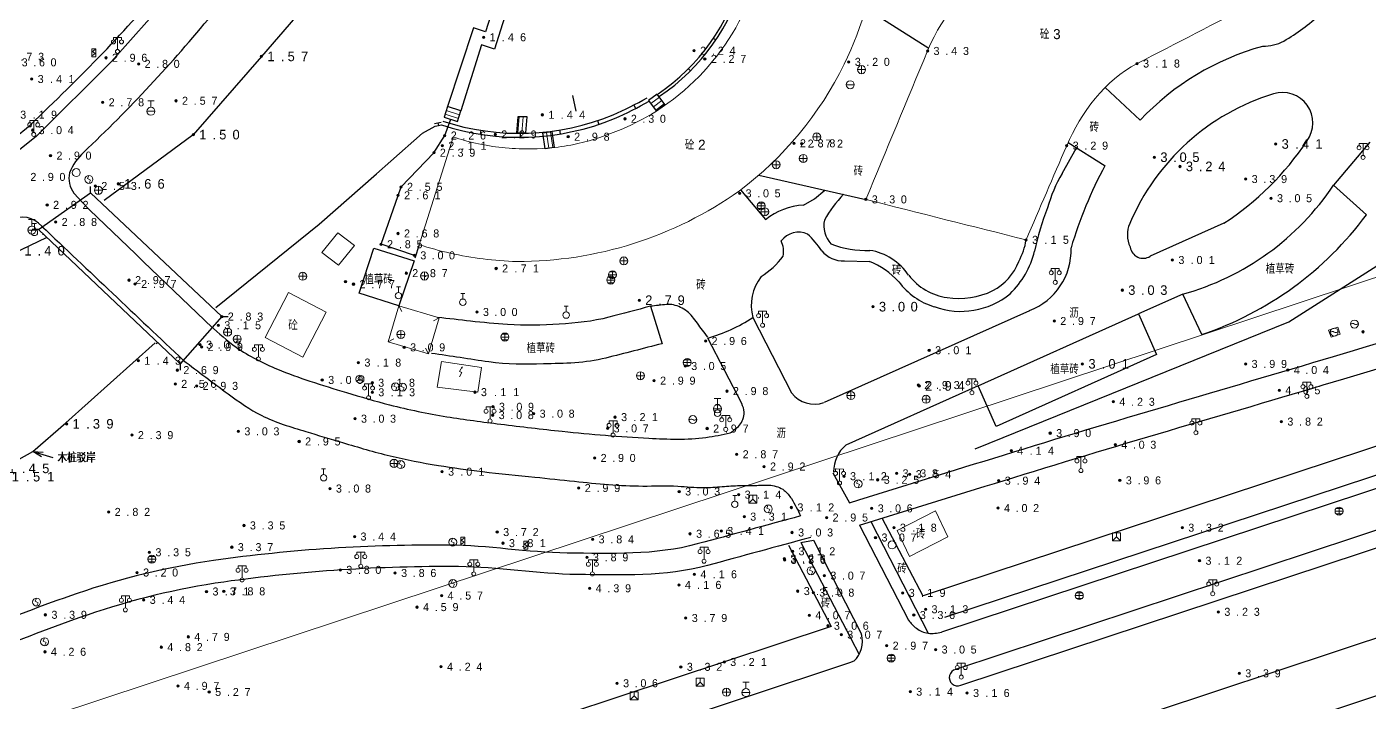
# Model space of a CAD drawing. Header units: metres. Extents: x 342272 to 345188, y 671156 to 672490.
# Drawn here: x 344276.7 to 344444.4, y 671463.9 to 671548.3 of the extents above; entities that cross this region are included whole.
import ezdxf
from ezdxf.enums import TextEntityAlignment as Align

# ---------------------------------------------------------------- set-up
doc = ezdxf.new("R2010")
doc.units = ezdxf.units.M
doc.header["$LTSCALE"] = 0.5
doc.header["$MEASUREMENT"] = 0
doc.layers.add('00-地形', color=251, linetype='Continuous')
doc.layers.add('00-现状标高', color=2, linetype='Continuous', lineweight=0, plot=False)
doc.layers.add('地块线', color=7, linetype='Continuous', lineweight=0, plot=False)
for name, color, linetype, lineweight in [('公共设施纪念物', 8, 'Continuous', 0), ('普通房屋', 8, 'Continuous', 0), ('通讯及其他管线设施', 252, 'Continuous', 0)]:
    doc.layers.add(name, color=color, linetype=linetype, lineweight=lineweight)
doc.styles.add('正等线体2.0', font='MCS_Chinese1.shx', dxfattribs={"height": 2, "bigfont": 'MCS_Chinese1big.shx'})
doc.styles.add('正等线体2.4', font='MCS_Chinese1.shx', dxfattribs={"height": 2.4, "bigfont": 'MCS_Chinese1big.shx'})
doc.styles.add('细等线体2.5', font='MCS_Chinese1.shx', dxfattribs={"height": 2.5, "bigfont": 'MCS_Chinese1big.shx'})

# ---------------------------------------------------------------- blocks, each defined once
blk = doc.blocks.new('155210_1')
at = {"layer": '公共设施纪念物', "lineweight": 0}
for p, q in [((-1, 2.9), (-1, 3.5)), ((-1, 3.5), (1, 3.5)), ((0, 0.5), (0, 3.5)), ((1, 3.5), (1, 2.9))]:
    blk.add_line(p, q, dxfattribs=at)
for centre in [(-1, 2.4), (0, 0), (1, 2.4)]:
    blk.add_circle(centre, 0.5, dxfattribs=at)
blk = doc.blocks.new('174400')
at = {"layer": '通讯及其他管线设施', "lineweight": 0}
blk.add_circle((0, 0), 1, dxfattribs=at)
for centre, start, end in [((-0.43, -0.55), 52.0967, 144.3058), ((0.43, 0.55), 232.0967, 324.3058)]:
    blk.add_arc(centre, 0.694, start, end, dxfattribs=at)
blk = doc.blocks.new('174201')
at = {"layer": '通讯及其他管线设施', "linetype": 'Continuous', "lineweight": 0}
for p, q in [((-1, 0), (1, 0)), ((-0.7, 0.7), (0.7, 0.7)), ((0, -1), (0, 1)), ((-0.7, -0.7), (0.7, -0.7))]:
    blk.add_line(p, q, dxfattribs=at)
blk.add_circle((0, 0), 1, dxfattribs=at)
blk = doc.blocks.new('174700')
at = {"layer": '通讯及其他管线设施', "linetype": 'Continuous', "lineweight": 0}
for p, q in [((0, 1), (-0.38, 0.18)), ((-0.38, 0.18), (0.38, -0.18)), ((0, -1), (0.38, -0.18))]:
    blk.add_line(p, q, dxfattribs=at)
blk.add_circle((0, 0), 1, dxfattribs=at)
blk = doc.blocks.new('174601')
at = {"layer": '通讯及其他管线设施', "lineweight": 0}
for q in [(-0.87, -0.5), (0, 1), (0.87, -0.5)]:
    blk.add_line((0, 0), q, dxfattribs=at)
blk.add_circle((0, 0), 1, dxfattribs=at)
blk = doc.blocks.new('175200')
at = {"layer": '通讯及其他管线设施', "lineweight": 0}
for p, q in [((-1, 0), (1, 0)), ((-0.8, 2.6), (0.8, 2.6)), ((0, 1), (0, 2.6))]:
    blk.add_line(p, q, dxfattribs=at)
blk.add_circle((0, 0), 1, dxfattribs=at)
blk = doc.blocks.new('174100')
at = {"layer": '通讯及其他管线设施', "lineweight": 0}
blk.add_line((-1, 0), (1, 0), dxfattribs=at)
blk.add_circle((0, 0), 1, dxfattribs=at)
blk = doc.blocks.new('175300')
at = {"layer": '通讯及其他管线设施', "lineweight": 0}
for p, q in [((-0.5, 2.2), (0.5, 2.2)), ((0, 0.8), (0, 2.2))]:
    blk.add_line(p, q, dxfattribs=at)
blk.add_circle((0, 0), 0.8, dxfattribs=at)
blk = doc.blocks.new('174200')
at = {"layer": '通讯及其他管线设施', "lineweight": 0}
for p, q in [((-1, 0), (1, 0)), ((0, 1), (0, -1))]:
    blk.add_line(p, q, dxfattribs=at)
blk.add_circle((0, 0), 1, dxfattribs=at)
blk = doc.blocks.new('174900')
at = {"layer": '通讯及其他管线设施', "lineweight": 0}
blk.add_circle((0, 0), 1, dxfattribs=at)
blk = doc.blocks.new('174602')
at = {"layer": '通讯及其他管线设施', "lineweight": 0}
for p, q in [((-1, 1), (-1, -1)), ((1, 1), (-1, 1)), ((-1, -1), (0, 0)), ((0, 0), (0, 1)), ((0, 0), (1, -1)), ((1, -1), (1, 1)), ((-1, -1), (1, -1))]:
    blk.add_line(p, q, dxfattribs=at)
blk = doc.blocks.new('213400_1')
at = {"layer": '00-现状标高', "linetype": 'Continuous', "lineweight": 0}
h = blk.add_hatch(color=256, dxfattribs=at)
edge = h.paths.add_edge_path()
edge.add_arc((0, 0), 0.3, 0, 360)
blk.add_circle((0, 0), 0.3, dxfattribs=at)

msp = doc.modelspace()

# ---------------------------------------------------------------- linework, layer by layer
at = {"layer": '00-地形', "lineweight": -3}
for p, q in [((344341.12, 671564.7), (344335.14, 671545.47)), ((344337.72, 671559.2), (344333.99, 671547.65)), ((344287.28, 671543.94), (344295, 671552.6)), ((344312.86, 671552.47), (344306, 671544.56)), ((344383.27, 671549.48), (344389.36, 671545.59)), ((344332.51, 671548.13), (344329.25, 671538.31)), ((344333.99, 671547.65), (344332.51, 671548.13)), ((344333.5, 671546.02), (344330.91, 671537.76)), ((344335.14, 671545.47), (344333.5, 671546.02)), ((344362.48, 671546.82), (344362.78, 671546.62)), ((344277.9, 671534.59), (344287.28, 671543.94)), ((344306, 671544.56), (344297.49, 671534.79)), ((344359.35, 671543.02), (344359.6, 671542.76)), ((344584.11, 671541.82), (344388.69, 671477.18)), ((344411.4, 671540.68), (344415.78, 671536.61)), ((344344.88, 671539.7), (344345.3, 671537.72)), ((344355.44, 671539.87), (344354.37, 671539.07)), ((344354.37, 671539.07), (344355.34, 671537.77)), ((344356.4, 671538.56), (344355.44, 671539.87)), ((344329.25, 671538.31), (344328.83, 671536.99)), ((344330.91, 671537.76), (344329.25, 671538.31)), ((344330.49, 671536.44), (344330.91, 671537.76)), ((344349.94, 671537.28), (344349.93, 671537.28)), ((344352.52, 671538.5), (344352.75, 671538.06)), ((344355.34, 671537.77), (344356.4, 671538.56)), ((344585.11, 671538.34), (344391.33, 671474.48)), ((344271.68, 671531.56), (344277.12, 671535.99)), ((344326.13, 671534.98), (344327.73, 671535.85)), ((344328.04, 671536.29), (344328.11, 671535.94)), ((344328.83, 671536.99), (344330.49, 671536.44)), ((344328.91, 671534.68), (344329.66, 671536.72)), ((344338.05, 671537.02), (344337.87, 671535.02)), ((344339.2, 671537.02), (344338.05, 671537.02)), ((344339.02, 671535.01), (344339.2, 671537.02)), ((344348, 671536.56), (344348.16, 671536.08)), ((344585.03, 671536.79), (344390.97, 671472.66)), ((344277.9, 671534.59), (344272.72, 671530.46)), ((344297.49, 671534.79), (344286.38, 671526.58)), ((344322.17, 671531.48), (344326.13, 671534.98)), ((344327.55, 671532.54), (344328.91, 671534.68)), ((344333.43, 671535.34), (344333.35, 671534.85)), ((344337.87, 671535.02), (344339.02, 671535.01)), ((344338.33, 671534.97), (344338.33, 671534.47)), ((344341.15, 671535.01), (344342.27, 671535.18)), ((344341.44, 671533.04), (344341.15, 671535.01)), ((344342.27, 671535.18), (344342.56, 671533.2)), ((344343.23, 671535.38), (344343.31, 671534.88)), ((344406.78, 671533.81), (344411.39, 671530.91)), ((344444.49, 671533.85), (344439.94, 671528.49)), ((344323.45, 671528.27), (344327.55, 671532.54)), ((344342.56, 671533.2), (344341.44, 671533.04)), ((344406.03, 671529.93), (344407.81, 671533.16)), ((344320.4, 671529.91), (344322.17, 671531.48)), ((344313.23, 671523.63), (344320.4, 671529.91)), ((344368.15, 671529.75), (344381.51, 671526.7)), ((344278.18, 671522.96), (344284.66, 671527.52)), ((344284.31, 671525.61), (344282.59, 671527.48)), ((344284.66, 671527.52), (344284.64, 671528.32)), ((344284.66, 671527.52), (344301.06, 671512.07)), ((344320.96, 671521.11), (344323.08, 671527.21)), ((344323.08, 671527.21), (344323.45, 671528.27)), ((344365.87, 671527.89), (344368.98, 671524.18)), ((344375.08, 671526.76), (344376.38, 671527.87)), ((344439.94, 671528.49), (344444.06, 671524.79)), ((344373.74, 671525.99), (344375.08, 671526.76)), ((344426.24, 671523.75), (344417.04, 671519.61)), ((344278.18, 671522.96), (344277.38, 671522.94)), ((344295.84, 671506.15), (344278.18, 671522.96)), ((344300.33, 671513.21), (344313.23, 671523.63)), ((344279.1, 671521.92), (344266.13, 671515.71)), ((344318.2, 671514.98), (344320.05, 671520.63)), ((344320.05, 671520.63), (344325.07, 671519.04)), ((344325.11, 671519.71), (344320.96, 671521.11)), ((344325.73, 671521.04), (344325.16, 671519.35)), ((344434.34, 671511.42), (344449.24, 671520.88)), ((344325.07, 671519.04), (344323.16, 671513.4)), ((344378.83, 671519.02), (344381.95, 671518.96)), ((344323.16, 671513.4), (344318.2, 671514.98)), ((344421.09, 671514.87), (344415.58, 671512.42)), ((344423.47, 671509.84), (344421.09, 671514.87)), ((344301.06, 671512.07), (344295.84, 671506.15)), ((344301.06, 671512.07), (344301.86, 671512.09)), ((344354.6, 671513.36), (344356.05, 671508.68)), ((344401.95, 671512.81), (344376.29, 671501.33)), ((344395.54, 671503.42), (344415.58, 671512.42)), ((344415.58, 671512.42), (344417.84, 671507.35)), ((344367.38, 671511.97), (344372.24, 671502.53)), ((344395.17, 671495.55), (344434.34, 671511.42)), ((344281.59, 671498.82), (344292.74, 671508.8)), ((344366.02, 671501.21), (344361.78, 671509.38)), ((344417.84, 671507.35), (344397.79, 671498.33)), ((344295.84, 671506.15), (344295.86, 671505.36)), ((344395.54, 671503.42), (344379.02, 671496.02)), ((344397.79, 671498.33), (344395.54, 671503.42)), ((344277.45, 671495.21), (344281.59, 671498.82)), ((344269.4, 671413.71), (344519.34, 671496.45)), ((344476.88, 671495.83), (344392.73, 671467.99)), ((344273.65, 671493.11), (344277.45, 671495.21)), ((344277.45, 671495.21), (344279.97, 671494.46)), ((344278.55, 671494.55), (344277.45, 671495.21)), ((344277.45, 671495.21), (344278.73, 671495.15)), ((344393.36, 671466.02), (344477.28, 671493.79)), ((344377.37, 671492.57), (344379.45, 671488.82)), ((344379.45, 671488.82), (344379.45, 671488.82)), ((344388.66, 671477.16), (344383.56, 671486.9)), ((344380.74, 671486.03), (344386.84, 671474.14)), ((344382.14, 671486.46), (344389.29, 671472.52)), ((344371.85, 671483.52), (344377.16, 671473.38)), ((344373.4, 671483.84), (344374.96, 671484.16)), ((344373.4, 671483.84), (344380.66, 671469.88)), ((344374.96, 671484.16), (344380.97, 671472.42)), ((344499.12, 671482.52), (344270.29, 671406.85)), ((344377.16, 671473.37), (344243.75, 671429.2)), ((344379.47, 671468.82), (344243.74, 671423.89)), ((344380.03, 671469.03), (344379.47, 671468.82))]:
    msp.add_line(p, q, dxfattribs=at)
for centre, radius, start, end in [((344341.08, 671561.27), 25.82, 304.0914, 344.9547), ((344341.08, 671561.27), 26.18, 304.0914, 344.9547), ((344161.84, 671662.45), 178.14, 313.2081, 320.756), ((344418.7, 671571.54), 29.23, 300.9536, 312.0774), ((344439.91, 671513.88), 33.14, 105.4488, 136.7137), ((344431.11, 671551.45), 5.62, 269.6685, 297.8104), ((344334.23, 671573.68), 39.65, 293.3287, 300.2011), ((344334.23, 671573.68), 40.15, 293.3287, 300.2011), ((344440.85, 671512.52), 28.64, 107.1186, 157.0359), ((344433.54, 671536.25), 3.81, 323.6774, 107.1503), ((344338.22, 671565.81), 30.85, 251.9362, 292.3263), ((344338.22, 671565.81), 31.35, 251.9362, 292.3263), ((344406.58, 671554.02), 36.1, 303.0002, 326.2978), ((344288.53, 671527.46), 6.98, 132.4791, 158.3909), ((344459.8, 671504.91), 54.96, 151.7619, 163.3587), ((344285.2, 671529.38), 3.24, 168.418, 216.0422), ((344421.03, 671521.05), 17.43, 149.3642, 164.7277), ((344391.11, 671515.74), 16.98, 136.9008, 150.4237), ((344412.29, 671546.91), 33.22, 285.3533, 326.3367), ((344374.09, 671517.89), 8.1, 92.4646, 129.1309), ((344436.67, 671513), 34.84, 158.724, 167.9991), ((344276.09, 671521.2), 3.29, 41.4284, 115.8744), ((344379.56, 671523.42), 3.3, 167.6519, 223.2639), ((344410.01, 671550.02), 42.38, 288.5239, 323.4584), ((344373.12, 671519.91), 2.71, 65.7702, 143.3971), ((344364.6, 671512.42), 13.86, 34.6466, 45.9651), ((344417.66, 671522.29), 3.48, 156.1545, 206.0195), ((344367.79, 671520.12), 3.45, 351.4515, 23.9719), ((344381.47, 671532.01), 11.68, 248.303, 272.6368), ((344393.28, 671523), 8.37, 331.2202, 350.7414), ((344399.09, 671520.35), 8.06, 290.7947, 2.0845), ((344416.16, 671520.99), 1.64, 188.2131, 302.4583), ((344362.53, 671526.29), 10.94, 302.5622, 322.3915), ((344378.69, 671522.47), 3.45, 218.9463, 272.3595), ((344377.98, 671509.29), 10.46, 43.0177, 67.6589), ((344380.88, 671513.23), 7.2, 33.8238, 80.9694), ((344394.32, 671521.28), 6.7, 297.1425, 339.8223), ((344391.7, 671522.98), 11.24, 314.1961, 345.8899), ((344373.19, 671513.44), 5.99, 142.7621, 194.2038), ((344392.74, 671521.83), 7.46, 218.0352, 261.6911), ((344392.51, 671521.5), 8.55, 216.3942, 253.3821), ((344393.39, 671522.37), 9.65, 249.8247, 309.5177), ((344393.12, 671524.17), 9.83, 261.4488, 295.681), ((344356.11, 671529.03), 20.45, 286.0752, 303.4351), ((344375.1, 671504.75), 3.62, 217.7979, 289.1038), ((344381.77, 671492.72), 4.29, 129.8202, 180.5804), ((344377.53, 671471.55), 3.55, 314.679, 14.1353), ((344392.98, 671466.99), 1.04, 103.7544, 291.3053)]:
    msp.add_arc(centre, radius, start, end, dxfattribs=at)
at = {"layer": '00-地形', "lineweight": -3, "extrusion": (0, 0, -1)}
for radius in [6.26, 5.91]:
    msp.add_arc((-344329.31, 671530.15), radius, 74.5065, 82.1317, dxfattribs=at)
at = {"layer": '00-地形', "lineweight": -3}
for points in [[(344277.12, 671535.99), (344286.19, 671544.98), (344294.28, 671554.16), (344297.18, 671558.22), (344300.24, 671564.15)], [(344284.31, 671525.61), (344299.64, 671510.91)], [(344278.55, 671523.37), (344296.28, 671506.59)], [(344278.68, 671522.34), (344278.72, 671522.36), (344278.75, 671522.37), (344278.78, 671522.39)], [(344299.64, 671510.91), (344302.86, 671508.25), (344308.02, 671505.5), (344312.07, 671504.01), (344316.62, 671502.59), (344322.02, 671501.05), (344329.15, 671499.57), (344335.9, 671498.64), (344343.59, 671497.75), (344354.41, 671496.88), (344361.54, 671496.98), (344364.57, 671497.54)], [(344293.05, 671508.81), (344292.99, 671508.76), (344292.93, 671508.72), (344292.87, 671508.68)], [(344296.28, 671506.59), (344301.85, 671502.42), (344306.04, 671499.72), (344311.55, 671497.72), (344316.14, 671496.33), (344322.1, 671494.68), (344328.11, 671493.48), (344333.62, 671492.71), (344340.18, 671492.02), (344345.12, 671491.5), (344353.65, 671490.91), (344358.04, 671490.89), (344361.21, 671490.71), (344363.57, 671490.84), (344365.76, 671490.97), (344367.89, 671490.99), (344369.63, 671491), (344371.31, 671490.37), (344372.21, 671489.33), (344373.35, 671487.17)], [(344364.57, 671497.54), (344365.71, 671498.49), (344366.16, 671499.23), (344366.32, 671500.13), (344366.02, 671501.21)], [(344386.84, 671474.14), (344387.83, 671473.14), (344389.29, 671472.52), (344390.97, 671472.66)]]:
    msp.add_spline(points, degree=3, dxfattribs=at)
for points, knots in [([(344379.45, 671488.82), (344385.87, 671490.8), (344392.29, 671492.79), (344398.71, 671494.78), (344412.41, 671499.02), (344426.19, 671502.98), (344439.93, 671507.09), (344453.17, 671511.06), (344466.39, 671515.09), (344479.62, 671519.1), (344483.55, 671520.3), (344487.65, 671521.2), (344491.26, 671523.17), (344491.27, 671523.18), (344491.28, 671523.18), (344491.29, 671523.19)], [0, 0, 0, 0, 0.172334, 0.172334, 0.172334, 0.539967, 0.539967, 0.539967, 0.894317, 0.894317, 0.894317, 0.999678, 0.999678, 0.999678, 1, 1, 1, 1]), ([(344380.74, 671486.03), (344387.16, 671488.02), (344393.59, 671490), (344400.01, 671491.99), (344413.7, 671496.24), (344427.49, 671500.19), (344441.23, 671504.3), (344454.47, 671508.27), (344467.81, 671511.9), (344480.91, 671516.31), (344484.39, 671517.48), (344487.86, 671518.65), (344491.33, 671519.82)], [0, 0, 0, 0, 0.174383, 0.174383, 0.174383, 0.546386, 0.546386, 0.546386, 0.904947, 0.904947, 0.904947, 1, 1, 1, 1]), ([(344354.6, 671513.36), (344352.87, 671512.9), (344351.13, 671512.44), (344349.4, 671511.99), (344347.39, 671511.45), (344345.3, 671511.27), (344343.22, 671511.13), (344341.07, 671510.98), (344338.91, 671510.91), (344336.76, 671511.07), (344335.22, 671511.19), (344333.68, 671511.32), (344332.14, 671511.5), (344330.77, 671511.65), (344329.39, 671511.81), (344328.02, 671511.97)], [0, 0, 0, 0, 0.200452, 0.200452, 0.200452, 0.432502, 0.432502, 0.432502, 0.672896, 0.672896, 0.672896, 0.84584, 0.84584, 0.84584, 1, 1, 1, 1]), ([(344361.78, 671509.5), (344361.56, 671509.8), (344361.34, 671510.09), (344361.11, 671510.39), (344360.69, 671510.95), (344360.27, 671511.51), (344359.84, 671512.06), (344359.46, 671512.56), (344358.97, 671512.93), (344358.36, 671513.22), (344357.78, 671513.49), (344357.2, 671513.64), (344356.6, 671513.58), (344355.94, 671513.51), (344355.27, 671513.43), (344354.6, 671513.36)], [0, 0, 0, 0, 0.125557, 0.125557, 0.125557, 0.361197, 0.361197, 0.361197, 0.572256, 0.572256, 0.572256, 0.77398, 0.77398, 0.77398, 1, 1, 1, 1]), ([(344356.05, 671508.68), (344353.71, 671508.08), (344351.37, 671507.49), (344349.03, 671506.89), (344346.5, 671506.25), (344343.84, 671506.21), (344341.24, 671506.16), (344338.97, 671506.12), (344336.66, 671506.06), (344334.41, 671506.4), (344332.03, 671506.76), (344329.65, 671507.12), (344327.26, 671507.48)], [0, 0, 0, 0, 0.248711, 0.248711, 0.248711, 0.517332, 0.517332, 0.517332, 0.751993, 0.751993, 0.751993, 1, 1, 1, 1]), ([(344373.35, 671487.17), (344369.05, 671486), (344364.75, 671484.83), (344360.45, 671483.67), (344355.21, 671482.24), (344349.62, 671482.48), (344344.21, 671482.54), (344339.26, 671482.6), (344334.31, 671483.49), (344329.37, 671483.53), (344319.59, 671483.6), (344309.81, 671483), (344300.03, 671481.6), (344294.2, 671480.77), (344288.57, 671479.4), (344282.98, 671477.48), (344274.35, 671474.52), (344266.12, 671471.08), (344258.1, 671466.81), (344254.52, 671464.9), (344251.08, 671462.87), (344247.74, 671460.59), (344243.99, 671458.04), (344240.36, 671455.37), (344236.86, 671452.51), (344233.38, 671449.66), (344230.36, 671446.28), (344226.86, 671443.45), (344220.49, 671438.32), (344213.88, 671433.54), (344207.04, 671429.02), (344204.37, 671427.25), (344201.67, 671425.56), (344198.85, 671424.05), (344192.69, 671420.73), (344186.5, 671417.52), (344180.08, 671414.81), (344178.33, 671414.08), (344176.59, 671413.34), (344174.84, 671412.61)], [0, 0, 0, 0, 0.061215, 0.061215, 0.061215, 0.135774, 0.135774, 0.135774, 0.203894, 0.203894, 0.203894, 0.338512, 0.338512, 0.338512, 0.418861, 0.418861, 0.418861, 0.542839, 0.542839, 0.542839, 0.598164, 0.598164, 0.598164, 0.660228, 0.660228, 0.660228, 0.722024, 0.722024, 0.722024, 0.8343, 0.8343, 0.8343, 0.87819, 0.87819, 0.87819, 0.973999, 0.973999, 0.973999, 1, 1, 1, 1]), ([(344374.62, 671484.49), (344370.32, 671483.32), (344366.02, 671482.15), (344361.72, 671480.98), (344356.48, 671479.55), (344350.89, 671479.79), (344345.48, 671479.86), (344340.53, 671479.91), (344335.58, 671480.8), (344330.64, 671480.84), (344320.86, 671480.92), (344311.08, 671480.31), (344301.3, 671478.92), (344295.47, 671478.09), (344289.84, 671476.71), (344284.25, 671474.79), (344275.62, 671471.83), (344267.39, 671468.4), (344259.37, 671464.12), (344255.79, 671462.22), (344252.35, 671460.18), (344249.01, 671457.91), (344245.26, 671455.35), (344241.64, 671452.68), (344238.13, 671449.82), (344234.65, 671446.97), (344231.64, 671443.59), (344228.13, 671440.77), (344221.76, 671435.63), (344215.15, 671430.85), (344208.31, 671426.33), (344205.64, 671424.57), (344202.94, 671422.88), (344200.12, 671421.36), (344193.96, 671418.05), (344187.77, 671414.84), (344181.35, 671412.13), (344179.6, 671411.39), (344177.86, 671410.65), (344176.12, 671409.92)], [0, 0, 0, 0, 0.061215, 0.061215, 0.061215, 0.135774, 0.135774, 0.135774, 0.203894, 0.203894, 0.203894, 0.338512, 0.338512, 0.338512, 0.418861, 0.418861, 0.418861, 0.542839, 0.542839, 0.542839, 0.598164, 0.598164, 0.598164, 0.660228, 0.660228, 0.660228, 0.722024, 0.722024, 0.722024, 0.8343, 0.8343, 0.8343, 0.87819, 0.87819, 0.87819, 0.973999, 0.973999, 0.973999, 1, 1, 1, 1])]:
    msp.add_open_spline(points, degree=3, knots=knots, dxfattribs=at)
at = {"layer": '公共设施纪念物', "lineweight": 0}
for p, q in [((344377.73, 671492.96), (344377.73, 671493.04)), ((344377.73, 671493.04), (344377.8, 671493.04)), ((344377.73, 671492.74), (344377.73, 671492.96)), ((344377.8, 671493.04), (344378.73, 671493.03)), ((344378.22, 671491.53), (344378.23, 671493.03)), ((344378.73, 671493.03), (344378.73, 671492.73))]:
    msp.add_line(p, q, dxfattribs=at)
for centre in [(344377.73, 671492.49), (344378.73, 671492.48), (344378.22, 671491.28)]:
    msp.add_circle(centre, 0.25, dxfattribs=at)
at = {"layer": '地块线', "lineweight": 0}
msp.add_line((343966.51, 671358.56), (344608.88, 671571.12), dxfattribs=at)
at = {"layer": '普通房屋', "lineweight": 0}
for p, q in [((344354.37, 671539.07), (344355.34, 671537.77)), ((344354.67, 671538.67), (344355.74, 671539.46)), ((344354.97, 671538.27), (344356.03, 671539.06)), ((344356.4, 671538.56), (344355.44, 671539.87)), ((344329.25, 671538.31), (344328.83, 671536.99)), ((344328.95, 671537.36), (344330.61, 671536.8)), ((344329.1, 671537.83), (344330.76, 671537.28)), ((344330.49, 671536.44), (344330.91, 671537.76)), ((344355.26, 671537.87), (344356.33, 671538.66)), ((344355.34, 671537.77), (344356.4, 671538.56)), ((344328.83, 671536.99), (344330.49, 671536.44)), ((344338.05, 671537.02), (344337.87, 671535.02)), ((344338.2, 671537.02), (344338.02, 671535.01)), ((344339.2, 671537.02), (344338.05, 671537.02)), ((344338.7, 671537.02), (344338.52, 671535.01)), ((344337.87, 671535.02), (344339.02, 671535.01)), ((344341.15, 671535.01), (344342.27, 671535.18)), ((344341.64, 671535.08), (344341.93, 671533.11)), ((344342.14, 671535.16), (344342.43, 671533.19)), ((344342.27, 671535.18), (344342.56, 671533.2)), ((344342.56, 671533.2), (344341.44, 671533.04)), ((344323.16, 671513.4), (344323.54, 671512.7)), ((344328.2, 671511.92), (344327.5, 671511.53)), ((344321.84, 671508.9), (344322.54, 671509.28)), ((344326.88, 671507.42), (344326.5, 671508.12))]:
    msp.add_line(p, q, dxfattribs=at)
at = {"layer": '普通房屋', "lineweight": 0, "flags": 128}
for points in [[(344369.09, 671560.23, -0.231353), (344355.36, 671537.74)], [(344355.36, 671537.74, -0.085891), (344344.86, 671533.53), (344344.65, 671533.49), (344344.29, 671533.43), (344343.87, 671533.36), (344343.45, 671533.3), (344343.07, 671533.25), (344342.64, 671533.2), (344342.11, 671533.15), (344341.66, 671533.11), (344341.06, 671533.07), (344340.45, 671533.04), (344339.79, 671533.02), (344339.14, 671533.01), (344338.64, 671533.02), (344338.2, 671533.03), (344337.75, 671533.05), (344337.33, 671533.08), (344336.97, 671533.1), (344336.47, 671533.15), (344336.11, 671533.18), (344335.68, 671533.23), (344335.26, 671533.28), (344334.93, 671533.33), (344334.51, 671533.4), (344334.08, 671533.47), (344333.58, 671533.56), (344333.14, 671533.65), (344332.76, 671533.73), (344332.33, 671533.83), (344331.85, 671533.95), (344331.38, 671534.07, -0.012226), (344329.97, 671534.49), (344328.8, 671530.77), (344325.73, 671521.04, 0.022745), (344329.6, 671519.99, 0.047514), (344337.9, 671518.95, 0.15583), (344365.72, 671527.78), (344365.72, 671527.78, 0.117952), (344378.8, 671543.59, 0.090374), (344383.11, 671558.8)]]:
    msp.add_lwpolyline(points, format="xyb", dxfattribs=at)
for points in [[(344317.65, 671520.95), (344315.65, 671518.48), (344313.56, 671520.09), (344315.56, 671522.55), (344317.65, 671520.95)], [(344309.41, 671515.09), (344314.1, 671512.64), (344311.18, 671507), (344306.49, 671509.45), (344309.41, 671515.09)], [(344321.84, 671508.9), (344326.88, 671507.42), (344328.2, 671511.92), (344323.16, 671513.4), (344321.84, 671508.9)], [(344439.32, 671510.38), (344440.46, 671510.76), (344440.76, 671509.89), (344439.62, 671509.51), (344439.32, 671510.38)], [(344390.23, 671487.8), (344385.43, 671485.35), (344386.96, 671482.12), (344391.76, 671484.56), (344390.23, 671487.8)]]:
    msp.add_lwpolyline(points, dxfattribs=at)
at = {"layer": '普通房屋', "lineweight": 0}
msp.add_open_spline([(344381.51, 671526.7), (344388.18, 671525.02), (344394.86, 671523.33), (344401.53, 671521.65), (344403.22, 671525.57), (344404.91, 671529.49), (344406.6, 671533.41), (344408.39, 671537.54), (344411.39, 671541.6), (344415.4, 671543.67), (344420.28, 671546.2), (344425.17, 671548.72), (344430.05, 671551.25), (344429.24, 671553.91), (344428.43, 671556.58), (344427.62, 671559.24), (344429.36, 671559.64), (344431.1, 671560.04), (344432.84, 671560.44), (344432.15, 671564.27), (344431.46, 671568.09), (344430.77, 671571.92), (344427.86, 671571.22), (344424.95, 671570.51), (344422.04, 671569.81), (344418.64, 671568.99), (344415.53, 671567.42), (344412.39, 671565.69), (344403.13, 671560.61), (344393.17, 671554.76), (344389.22, 671545.25), (344386.65, 671539.06), (344384.08, 671532.88), (344381.51, 671526.7)], degree=3, knots=[0, 0, 0, 0, 0.25, 0.25, 0.25, 0.324748, 0.324748, 0.324748, 0.403646, 0.403646, 0.403646, 0.5, 0.5, 0.5, 0.583333, 0.583333, 0.583333, 0.666667, 0.666667, 0.666667, 0.75, 0.75, 0.75, 0.781881, 0.781881, 0.781881, 0.819105, 0.819105, 0.819105, 0.928749, 0.928749, 0.928749, 1, 1, 1, 1], dxfattribs=at)
at = {"layer": '通讯及其他管线设施', "lineweight": 0}
for p, q in [((344284.81, 671544.53), (344284.81, 671545.53)), ((344284.81, 671545.53), (344285.31, 671545.53)), ((344285.31, 671545.53), (344285.31, 671544.53)), ((344285.31, 671544.53), (344284.81, 671544.53)), ((344285.24, 671545.41), (344284.89, 671545.16)), ((344284.89, 671545.16), (344285.24, 671544.91)), ((344285.24, 671544.91), (344284.89, 671544.66)), ((344330.76, 671505.2), (344331.1, 671505.79)), ((344330.74, 671504.55), (344331.05, 671505.07)), ((344330.76, 671505.2), (344331.05, 671505.07)), ((344330.9, 671483.52), (344330.9, 671484.52)), ((344330.9, 671484.52), (344331.4, 671484.52)), ((344331.4, 671483.52), (344330.9, 671483.52)), ((344331.33, 671484.4), (344330.98, 671484.15)), ((344330.98, 671484.15), (344331.33, 671483.9)), ((344331.33, 671483.9), (344330.98, 671483.65)), ((344331.4, 671484.52), (344331.4, 671483.52)), ((344338.79, 671483.02), (344338.79, 671484.02)), ((344338.79, 671484.02), (344339.29, 671484.02)), ((344339.22, 671483.9), (344338.87, 671483.65)), ((344338.87, 671483.65), (344339.22, 671483.4)), ((344339.29, 671484.02), (344339.29, 671483.02)), ((344339.29, 671483.02), (344338.79, 671483.02)), ((344339.22, 671483.4), (344338.87, 671483.15))]:
    msp.add_line(p, q, dxfattribs=at)
at = {"layer": '通讯及其他管线设施', "lineweight": 0, "flags": 128}
msp.add_lwpolyline([(344333.06, 671502.63), (344327.97, 671503.24), (344328.51, 671506.48), (344333.51, 671505.72), (344333.06, 671502.63)], dxfattribs=at)
at = {"layer": '通讯及其他管线设施', "lineweight": 0}
msp.add_solid([(344331.14, 671505.85), (344331.14, 671505.59), (344330.92, 671505.71)], dxfattribs=at)

# ---------------------------------------------------------------- block references
at = {"layer": '00-现状标高', "lineweight": 0, "xscale": 0.5, "yscale": 0.5, "zscale": 0.5}
for p in [(344333.76, 671546.95), (344286.6, 671544.39), (344306, 671544.56), (344360.06, 671545.27), (344361.4, 671544.25), (344379.38, 671543.88), (344389.22, 671545.25), (344290.67, 671543.63), (344415.4, 671543.67), (344277.31, 671541.74), (344286.18, 671538.83), (344295.34, 671539.02), (344341.11, 671537.27), (344277.43, 671535.35), (344351.41, 671536.77), (344297.49, 671534.79), (344328.91, 671534.68), (344335.22, 671534.81), (344344.33, 671534.53), (344372.53, 671533.72), (344373.49, 671533.68), (344279.66, 671532.17), (344327.55, 671532.54), (344328.6, 671533.41), (344406.6, 671533.41), (344417.55, 671531.97), (344432.7, 671533.63), (344420.74, 671530.82), (344288.12, 671528.65), (344428.96, 671529.24), (344285.26, 671528.38), (344323.08, 671527.21), (344323.45, 671528.27), (344365.74, 671527.46), (344279.24, 671526.02), (344381.51, 671526.7), (344432.13, 671526.85), (344280.3, 671523.88), (344323.07, 671522.45), (344320.96, 671521.11), (344401.53, 671521.65), (344325.11, 671519.71), (344419.81, 671519.13), (344324.1, 671517.49), (344335.33, 671518.08), (344289.48, 671516.62), (344290.23, 671516.14), (344316.51, 671516.43), (344317.51, 671516.12), (344413.54, 671515.37), (344353.2, 671514.11), (344301.06, 671512.07), (344332.93, 671512.64), (344382.4, 671513.3), (344300.62, 671510.98), (344405.05, 671511.52), (344443.62, 671510.17), (344298.34, 671508.56), (344361.49, 671509.01), (344298.53, 671508.26), (344323.84, 671508.22), (344389.42, 671507.86), (344290.62, 671506.55), (344295.51, 671505.38), (344318.13, 671506.32), (344358.95, 671505.89), (344408.57, 671506.16), (344428.95, 671506.15), (344434.23, 671505.39), (344295.24, 671503.66), (344313.6, 671504.15), (344319.85, 671503.8), (344355.06, 671504.06), (344388.06, 671503.51), (344297.92, 671503.41), (344319.86, 671502.61), (344332.68, 671502.63), (344364.16, 671502.76), (344388.17, 671503.4), (344433.17, 671502.86), (344334.93, 671500.81), (344412.43, 671501.43), (344281.67, 671498.67), (344317.7, 671499.31), (344334.9, 671499.76), (344340.01, 671499.94), (344350.19, 671499.51), (344433.42, 671498.95), (344289.83, 671497.27), (344303.13, 671497.73), (344349.26, 671498.1), (344361.69, 671498.09), (344404.54, 671497.51), (344310.72, 671496.47), (344399.67, 671495.31), (344412.67, 671496.06), (344347.63, 671494.41), (344365.38, 671494.87), (344328.58, 671492.69), (344368.79, 671493.34), (344378.79, 671492.13), (344385.35, 671492.5), (344387, 671492.38), (344314.57, 671490.59), (344345.65, 671490.65), (344358.19, 671490.22), (344383, 671491.68), (344398.12, 671491.57), (344413.24, 671491.61), (344365.62, 671489.83), (344286.93, 671487.68), (344366.32, 671487.08), (344372.22, 671488.23), (344376.61, 671486.97), (344382.25, 671488.12), (344398.03, 671488.16), (344303.82, 671485.98), (344335.46, 671485.16), (344363.45, 671485.29), (344372.3, 671485.1), (344385.02, 671485.7), (344421.04, 671485.7), (344317.64, 671484.6), (344336.18, 671483.77), (344347.38, 671484.24), (344359.56, 671484.94), (344382.72, 671484.47), (344292.02, 671482.63), (344302.31, 671483.27), (344346.67, 671482), (344371.34, 671481.84), (344371.36, 671481.68), (344372.35, 671482.75), (344290.48, 671480.1), (344315.86, 671480.43), (344322.71, 671480.04), (344423.19, 671481.57), (344358.16, 671478.55), (344360.1, 671479.88), (344376.33, 671479.71), (344291.31, 671476.68), (344299.15, 671477.73), (344301.31, 671477.75), (344328.51, 671477.22), (344347.01, 671478.13), (344373.01, 671477.78), (344374.95, 671477.59), (344386.12, 671477.56), (344325.45, 671475.78), (344388.97, 671475.52), (344425.55, 671475.19), (344279.03, 671474.82), (344359.02, 671474.42), (344374.45, 671474.76), (344376.77, 671473.45), (344387.51, 671474.8), (344296.87, 671472.07), (344378.44, 671472.33), (344278.96, 671470.2), (344293.5, 671470.78), (344384.11, 671470.96), (344390.23, 671470.48), (344328.44, 671468.34), (344358.4, 671468.32), (344363.82, 671468.93), (344428.16, 671467.51), (344295.58, 671465.94), (344299.48, 671465.18), (344350.44, 671466.28), (344387.06, 671465.22), (344394.16, 671465.05)]:
    msp.add_blockref('213400_1', p, dxfattribs=at)
at = {"layer": '公共设施纪念物', "lineweight": 0, "xscale": 0.5, "yscale": 0.5, "zscale": 0.5}
for p in [(344288.03, 671545.18), (344277.56, 671534.82), (344443.62, 671531.95), (344405.17, 671516.34), (344368.61, 671510.98), (344305.64, 671506.78), (344319.39, 671501.94), (344394.77, 671502.56), (344436.61, 671502.11), (344334.57, 671499.04), (344349.94, 671497.28), (344364.01, 671497.98), (344422.74, 671497.57), (344408.38, 671492.84), (344318.42, 671480.89), (344361.3, 671481.52), (344303.59, 671479.18), (344332.54, 671479.94), (344347.35, 671479.93), (344424.84, 671477.46), (344289.01, 671475.44), (344393.44, 671467.04)]:
    msp.add_blockref('155210_1', p, dxfattribs=at)
at = {"layer": '通讯及其他管线设施', "lineweight": 0, "xscale": 0.5, "yscale": 0.5, "zscale": 0.5}
for name, p in [('174200', (344380.97, 671542.91)), ('174100', (344379.56, 671541.03)), ('175200', (344292.2, 671537.71)), ('174200', (344375.38, 671534.51)), ('174200', (344373.7, 671531.82)), ('174900', (344282.88, 671530.05)), ('174200', (344370.31, 671531.04)), ('174700', (344284.46, 671529.21)), ('174200', (344285.64, 671527.84)), ('174201', (344368.44, 671525.9)), ('174200', (344368.88, 671525.16)), ('175200', (344277.33, 671522.88)), ('175300', (344277.65, 671522.58)), ('174200', (344351.28, 671519.02)), ('174200', (344311.17, 671517.11)), ('174200', (344326.38, 671517.14)), ('174201', (344349.65, 671516.64)), ('174201', (344349.86, 671517.29)), ('175300', (344323.12, 671514.68)), ('175300', (344331.17, 671513.86)), ('175300', (344344.08, 671512.26)), ('174200', (344301.79, 671510.13)), ('174200', (344323.43, 671509.85)), ('174400', (344440.03, 671510.14)), ('174400', (344442.55, 671511.14)), ('174200', (344302.98, 671509.26)), ('174201', (344336.42, 671509.52)), ('174201', (344359.2, 671506.33)), ('174601', (344318.32, 671504.26)), ('174700', (344322.75, 671503.29)), ('174700', (344323.63, 671503.27)), ('174200', (344353.35, 671504.68)), ('174200', (344379.65, 671502.21)), ('174200', (344389.04, 671501.74)), ('175200', (344362.98, 671500.55)), ('175300', (344362.99, 671500.01)), ('174400', (344359.9, 671499.21)), ('174200', (344322.57, 671493.74)), ('174700', (344323.41, 671493.58)), ('175300', (344313.78, 671491.94)), ('174700', (344380.54, 671491.18)), ('175300', (344365.14, 671488.62)), ('174602', (344367.38, 671489.25)), ('174700', (344369.32, 671488.05)), ('174201', (344440.62, 671487.77)), ('174700', (344329.91, 671483.89)), ('174900', (344384.79, 671483.56)), ('174602', (344412.81, 671484.58)), ('174201', (344292.32, 671481.77)), ('174700', (344374.68, 671480.33)), ('174700', (344329.92, 671478.73)), ('174700', (344277.92, 671476.42)), ('174201', (344408.18, 671477.22)), ('174700', (344278.92, 671471.45)), ('174201', (344384.67, 671469.41)), ('174602', (344360.8, 671466.42)), ('174602', (344352.56, 671464.72)), ('174200', (344364.1, 671465.16)), ('175200', (344366.53, 671465.11))]:
    msp.add_blockref(name, p, dxfattribs=at)

# ---------------------------------------------------------------- texts
at = {"layer": '00-地形', "lineweight": -3, "style": '细等线体2.5'}
for s, p in [('砖', (344410.05, 671535.74)), ('砖', (344380.58, 671530.26)), ('植草砖', (344433.25, 671518.04)), ('植草砖', (344320.64, 671516.74)), ('砖', (344385.36, 671517.88)), ('砖', (344360.91, 671516.05)), ('植草砖', (344340.91, 671508.15)), ('植草砖', (344406.34, 671505.52)), ('砖', (344386.04, 671480.63)), ('砖', (344376.48, 671476.3))]:
    msp.add_text(s, height=1.25, dxfattribs=at).set_placement(p, align=Align.MIDDLE_CENTER)
for s, p in [('沥', (344406.92, 671511.91)), ('沥', (344370.35, 671496.88)), ('木桩驳岸', (344280.51, 671493.84))]:
    msp.add_text(s, height=1.25, dxfattribs=at).set_placement(p)
msp.add_text('木桩驳岸', height=1.25, dxfattribs=at).set_placement((344280.59, 671495.09), align=Align.TOP_LEFT)
at = {"layer": '00-现状标高', "lineweight": 0, "attachment_point": 4, "line_spacing_factor": 0.722892}
for s, insert, char_height, style in [('\\T2.053;1.46', (344334.51, 671546.95), 1, '正等线体2.0'), ('\\T1.979;2.24', (344360.81, 671545.27), 1, '正等线体2.0'), ('\\T1.979;3.43', (344389.97, 671545.24), 1, '正等线体2.0'), ('\\T1.979;3.73', (344274.44, 671544.51), 1, '正等线体2.0'), ('\\T1.940;3.60', (344276.06, 671543.82), 1, '正等线体2.0'), ('\\T1.966;2.96', (344287.35, 671544.39), 1, '正等线体2.0'), ('\\T1.952;2.80', (344291.42, 671543.63), 1, '正等线体2.0'), ('\\T1.891;1.57', (344306.75, 671544.56), 1.2, '正等线体2.4'), ('\\T1.979;2.27', (344362.15, 671544.25), 1, '正等线体2.0'), ('\\T1.952;3.20', (344380.13, 671543.88), 1, '正等线体2.0'), ('\\T2.069;3.18', (344416.15, 671543.67), 1, '正等线体2.0'), ('\\T2.069;3.41', (344278.06, 671541.73), 1, '正等线体2.0'), ('\\T1.979;2.78', (344286.93, 671538.83), 1, '正等线体2.0'), ('\\T1.979;2.57', (344296.09, 671539.02), 1, '正等线体2.0'), ('\\T2.069;3.19', (344275.88, 671537.28), 1, '正等线体2.0'), ('\\T2.069;1.44', (344341.86, 671537.27), 1, '正等线体2.0'), ('\\T1.952;2.30', (344352.16, 671536.77), 1, '正等线体2.0'), ('\\T1.952;3.04', (344278.18, 671535.35), 1, '正等线体2.0'), ('\\T1.864;1.50', (344298.24, 671534.79), 1.2, '正等线体2.4'), ('\\T2.176;2.11', (344329.35, 671533.41), 1, '正等线体2.0'), ('\\T1.966;2.26', (344329.66, 671534.68), 1, '正等线体2.0'), ('\\T1.979;2.29', (344335.97, 671534.81), 1, '正等线体2.0'), ('\\T1.979;2.98', (344345.08, 671534.53), 1, '正等线体2.0'), ('\\T1.979;2.88', (344373.28, 671533.71), 1, '正等线体2.0'), ('\\T1.979;2.72', (344374.24, 671533.68), 1, '正等线体2.0'), ('\\T1.979;3.29', (344407.35, 671533.41), 1, '正等线体2.0'), ('\\T1.891;3.41', (344433.45, 671533.62), 1.2, '正等线体2.4'), ('\\T1.952;2.90', (344280.41, 671532.17), 1, '正等线体2.0'), ('\\T1.979;2.39', (344328.3, 671532.53), 1, '正等线体2.0'), ('\\T1.794;3.05', (344418.3, 671531.97), 1.2, '正等线体2.4'), ('\\T1.816;3.24', (344421.49, 671530.82), 1.2, '正等线体2.4'), ('\\T1.952;2.90', (344277.15, 671529.51), 1, '正等线体2.0'), ('\\T1.979;2.53', (344286.01, 671528.38), 1, '正等线体2.0'), ('\\T1.864;1.66', (344288.87, 671528.64), 1.2, '正等线体2.4'), ('\\T1.979;2.55', (344324.2, 671528.27), 1, '正等线体2.0'), ('\\T1.979;3.39', (344429.71, 671529.24), 1, '正等线体2.0'), ('\\T2.053;2.61', (344323.83, 671527.21), 1, '正等线体2.0'), ('\\T1.952;3.05', (344366.49, 671527.46), 1, '正等线体2.0'), ('\\T1.952;3.30', (344382.26, 671526.7), 1, '正等线体2.0'), ('\\T1.952;3.05', (344432.88, 671526.85), 1, '正等线体2.0'), ('\\T1.979;2.92', (344279.99, 671526.02), 1, '正等线体2.0'), ('\\T1.979;2.88', (344281.05, 671523.88), 1, '正等线体2.0'), ('\\T1.966;2.68', (344323.82, 671522.45), 1, '正等线体2.0'), ('\\T2.069;3.15', (344402.28, 671521.65), 1, '正等线体2.0'), ('\\T1.864;1.40', (344276.39, 671520.29), 1.2, '正等线体2.4'), ('\\T1.979;2.85', (344321.71, 671521.1), 1, '正等线体2.0'), ('\\T1.927;3.00', (344325.86, 671519.71), 1, '正等线体2.0'), ('\\T2.037;3.01', (344420.56, 671519.13), 1, '正等线体2.0'), ('\\T1.979;2.97', (344290.23, 671516.62), 1, '正等线体2.0'), ('\\T1.979;2.87', (344324.85, 671517.49), 1, '正等线体2.0'), ('\\T2.069;2.71', (344336.08, 671518.08), 1, '正等线体2.0'), ('\\T1.979;2.97', (344290.98, 671516.14), 1, '正等线体2.0'), ('\\T1.979;2.77', (344318.26, 671516.12), 1, '正等线体2.0'), ('\\T1.794;3.03', (344414.29, 671515.37), 1.2, '正等线体2.4'), ('\\T1.816;2.79', (344353.95, 671514.11), 1.2, '正等线体2.4'), ('\\T1.773;3.00', (344383.15, 671513.3), 1.2, '正等线体2.4'), ('\\T1.979;2.83', (344301.81, 671512.07), 1, '正等线体2.0'), ('\\T1.927;3.00', (344333.68, 671512.64), 1, '正等线体2.0'), ('\\T1.979;2.97', (344405.8, 671511.51), 1, '正等线体2.0'), ('\\T2.069;3.15', (344301.37, 671510.98), 1, '正等线体2.0'), ('\\T1.952;3.03', (344299.09, 671508.56), 1, '正等线体2.0'), ('\\T1.979;2.99', (344299.28, 671508.26), 1, '正等线体2.0'), ('\\T1.952;3.09', (344324.59, 671508.22), 1, '正等线体2.0'), ('\\T1.966;2.96', (344362.24, 671509.01), 1, '正等线体2.0'), ('\\T2.069;1.43', (344291.37, 671506.55), 1, '正等线体2.0'), ('\\T2.037;3.01', (344390.17, 671507.86), 1, '正等线体2.0'), ('\\T1.966;2.69', (344296.26, 671505.38), 1, '正等线体2.0'), ('\\T2.069;3.18', (344318.88, 671506.32), 1, '正等线体2.0'), ('\\T1.952;3.05', (344359.7, 671505.89), 1, '正等线体2.0'), ('\\T1.864;3.01', (344409.32, 671506.16), 1.2, '正等线体2.4'), ('\\T1.979;3.99', (344429.7, 671506.15), 1, '正等线体2.0'), ('\\T1.952;4.04', (344434.98, 671505.39), 1, '正等线体2.0'), ('\\T1.966;2.56', (344295.99, 671503.66), 1, '正等线体2.0'), ('\\T1.979;2.93', (344298.67, 671503.41), 1, '正等线体2.0'), ('\\T1.952;3.09', (344314.35, 671504.15), 1, '正等线体2.0'), ('\\T2.069;3.18', (344320.6, 671503.8), 1, '正等线体2.0'), ('\\T1.979;2.99', (344355.81, 671504.06), 1, '正等线体2.0'), ('\\T1.979;2.93', (344388.81, 671503.51), 1, '正等线体2.0'), ('\\T1.816;2.94', (344388.92, 671503.4), 1.2, '正等线体2.4'), ('\\T2.069;3.13', (344320.61, 671502.61), 1, '正等线体2.0'), ('\\T2.176;3.11', (344333.43, 671502.63), 1, '正等线体2.0'), ('\\T1.979;2.98', (344364.91, 671502.76), 1, '正等线体2.0'), ('\\T1.979;4.23', (344413.18, 671501.42), 1, '正等线体2.0'), ('\\T1.952;4.05', (344433.92, 671502.86), 1, '正等线体2.0'), ('\\T1.952;3.08', (344335.65, 671499.76), 1, '正等线体2.0'), ('\\T1.952;3.09', (344335.68, 671500.8), 1, '正等线体2.0'), ('\\T1.952;3.08', (344340.76, 671499.94), 1, '正等线体2.0'), ('\\T1.891;1.39', (344282.42, 671498.67), 1.2, '正等线体2.4'), ('\\T1.952;3.03', (344318.45, 671499.31), 1, '正等线体2.0'), ('\\T1.952;3.07', (344350.01, 671498.1), 1, '正等线体2.0'), ('\\T2.069;3.21', (344350.94, 671499.51), 1, '正等线体2.0'), ('\\T1.979;2.97', (344362.44, 671498.08), 1, '正等线体2.0'), ('\\T1.979;3.82', (344434.17, 671498.95), 1, '正等线体2.0'), ('\\T1.979;2.39', (344290.58, 671497.26), 1, '正等线体2.0'), ('\\T1.952;3.03', (344303.88, 671497.73), 1, '正等线体2.0'), ('\\T1.979;2.95', (344311.47, 671496.47), 1, '正等线体2.0'), ('\\T1.952;3.90', (344405.29, 671497.51), 1, '正等线体2.0'), ('\\T1.979;2.87', (344366.13, 671494.87), 1, '正等线体2.0'), ('\\T2.069;4.14', (344400.42, 671495.31), 1, '正等线体2.0'), ('\\T1.952;4.03', (344413.42, 671496.06), 1, '正等线体2.0'), ('\\T1.891;1.45', (344274.4, 671493.11), 1.2, '正等线体2.4'), ('\\T1.952;2.90', (344348.38, 671494.41), 1, '正等线体2.0'), ('\\T1.979;2.92', (344369.54, 671493.34), 1, '正等线体2.0'), ('\\T1.980;1.51', (344274.83, 671492.07), 1.2, '正等线体2.4'), ('\\T2.037;3.01', (344329.33, 671492.69), 1, '正等线体2.0'), ('\\T2.069;3.12', (344379.54, 671492.13), 1, '正等线体2.0'), ('\\T1.979;3.25', (344383.75, 671491.68), 1, '正等线体2.0'), ('\\T1.979;3.38', (344386.1, 671492.49), 1, '正等线体2.0'), ('\\T1.979;3.54', (344387.75, 671492.38), 1, '正等线体2.0'), ('\\T1.979;3.94', (344398.87, 671491.57), 1, '正等线体2.0'), ('\\T1.966;3.96', (344413.99, 671491.61), 1, '正等线体2.0'), ('\\T1.952;3.08', (344315.32, 671490.59), 1, '正等线体2.0'), ('\\T1.979;2.99', (344346.4, 671490.65), 1, '正等线体2.0'), ('\\T1.952;3.03', (344358.94, 671490.22), 1, '正等线体2.0'), ('\\T2.069;3.14', (344366.37, 671489.83), 1, '正等线体2.0'), ('\\T2.069;3.12', (344372.97, 671488.23), 1, '正等线体2.0'), ('\\T1.940;3.06', (344383, 671488.11), 1, '正等线体2.0'), ('\\T1.952;4.02', (344398.78, 671488.15), 1, '正等线体2.0'), ('\\T1.979;2.82', (344287.68, 671487.67), 1, '正等线体2.0'), ('\\T2.069;3.31', (344367.07, 671487.08), 1, '正等线体2.0'), ('\\T1.979;2.95', (344377.36, 671486.97), 1, '正等线体2.0'), ('\\T1.979;3.35', (344304.57, 671485.98), 1, '正等线体2.0'), ('\\T1.979;3.72', (344336.21, 671485.15), 1, '正等线体2.0'), ('\\T1.966;3.65', (344360.31, 671484.94), 1, '正等线体2.0'), ('\\T2.069;3.41', (344364.2, 671485.29), 1, '正等线体2.0'), ('\\T1.952;3.03', (344373.05, 671485.1), 1, '正等线体2.0'), ('\\T2.069;3.18', (344385.77, 671485.7), 1, '正等线体2.0'), ('\\T1.979;3.32', (344421.79, 671485.7), 1, '正等线体2.0'), ('\\T1.979;3.37', (344303.06, 671483.27), 1, '正等线体2.0'), ('\\T1.979;3.44', (344318.39, 671484.59), 1, '正等线体2.0'), ('\\T2.069;3.81', (344336.93, 671483.77), 1, '正等线体2.0'), ('\\T1.979;3.84', (344348.13, 671484.24), 1, '正等线体2.0'), ('\\T1.952;3.07', (344383.47, 671484.47), 1, '正等线体2.0'), ('\\T1.979;3.35', (344292.77, 671482.63), 1, '正等线体2.0'), ('\\T1.979;3.89', (344347.42, 671482), 1, '正等线体2.0'), ('\\T1.966;3.26', (344372.09, 671481.84), 1, '正等线体2.0'), ('\\T1.966;3.36', (344372.11, 671481.68), 1, '正等线体2.0'), ('\\T2.069;3.12', (344373.1, 671482.75), 1, '正等线体2.0'), ('\\T2.069;3.12', (344423.94, 671481.57), 1, '正等线体2.0'), ('\\T1.952;3.20', (344291.23, 671480.1), 1, '正等线体2.0'), ('\\T1.952;3.80', (344316.61, 671480.43), 1, '正等线体2.0'), ('\\T1.966;3.86', (344323.46, 671480.04), 1, '正等线体2.0'), ('\\T2.053;4.16', (344360.85, 671479.88), 1, '正等线体2.0'), ('\\T1.952;3.07', (344377.08, 671479.71), 1, '正等线体2.0'), ('\\T1.979;4.39', (344347.76, 671478.13), 1, '正等线体2.0'), ('\\T2.053;4.16', (344358.91, 671478.55), 1, '正等线体2.0'), ('\\T1.979;3.44', (344292.06, 671476.68), 1, '正等线体2.0'), ('\\T2.069;3.71', (344299.9, 671477.73), 1, '正等线体2.0'), ('\\T1.979;3.88', (344302.06, 671477.75), 1, '正等线体2.0'), ('\\T1.979;4.57', (344329.26, 671477.22), 1, '正等线体2.0'), ('\\T2.069;3.51', (344373.76, 671477.78), 1, '正等线体2.0'), ('\\T1.952;3.08', (344375.7, 671477.59), 1, '正等线体2.0'), ('\\T2.069;3.19', (344386.87, 671477.56), 1, '正等线体2.0'), ('\\T1.979;3.39', (344279.78, 671474.82), 1, '正等线体2.0'), ('\\T1.979;4.59', (344326.2, 671475.78), 1, '正等线体2.0'), ('\\T1.952;4.07', (344375.2, 671474.76), 1, '正等线体2.0'), ('\\T1.966;3.36', (344388.26, 671474.79), 1, '正等线体2.0'), ('\\T2.069;3.13', (344389.72, 671475.51), 1, '正等线体2.0'), ('\\T1.979;3.23', (344426.3, 671475.19), 1, '正等线体2.0'), ('\\T1.979;3.79', (344359.77, 671474.42), 1, '正等线体2.0'), ('\\T1.940;3.06', (344377.52, 671473.45), 1, '正等线体2.0'), ('\\T1.979;4.79', (344297.62, 671472.06), 1, '正等线体2.0'), ('\\T1.952;3.07', (344379.19, 671472.33), 1, '正等线体2.0'), ('\\T1.966;4.26', (344279.71, 671470.2), 1, '正等线体2.0'), ('\\T1.979;4.82', (344294.25, 671470.78), 1, '正等线体2.0'), ('\\T1.979;2.97', (344384.86, 671470.96), 1, '正等线体2.0'), ('\\T1.952;3.05', (344390.98, 671470.48), 1, '正等线体2.0'), ('\\T1.979;4.24', (344329.19, 671468.34), 1, '正等线体2.0'), ('\\T1.979;3.32', (344359.15, 671468.32), 1, '正等线体2.0'), ('\\T2.069;3.21', (344364.57, 671468.93), 1, '正等线体2.0'), ('\\T1.940;3.06', (344351.19, 671466.27), 1, '正等线体2.0'), ('\\T1.979;3.39', (344428.91, 671467.51), 1, '正等线体2.0'), ('\\T1.979;4.97', (344296.33, 671465.94), 1, '正等线体2.0'), ('\\T1.979;5.27', (344300.23, 671465.18), 1, '正等线体2.0'), ('\\T2.069;3.14', (344387.81, 671465.22), 1, '正等线体2.0'), ('\\T2.053;3.16', (344394.91, 671465.05), 1, '正等线体2.0')]:
    msp.add_mtext(s, dxfattribs=dict(at, insert=insert, char_height=char_height, style=style))
at = {"layer": '普通房屋', "lineweight": 0, "style": '细等线体2.5'}
msp.add_text('砖 ', height=1.25, dxfattribs=at).set_placement((344388.6, 671484.96), align=Align.MIDDLE_CENTER)
at = {"layer": '普通房屋', "lineweight": 0, "char_height": 1.25, "attachment_point": 5, "line_spacing_factor": 0.722892, "style": '细等线体2.5'}
for s, insert in [('\\T1.403;砼3', (344404.73, 671547.34)), ('\\T1.403;砼2', (344360.38, 671533.54)), ('\\T1.280;砼', (344310.13, 671511.02))]:
    msp.add_mtext(s, dxfattribs=dict(at, insert=insert))

doc.saveas('drawing.dxf')
